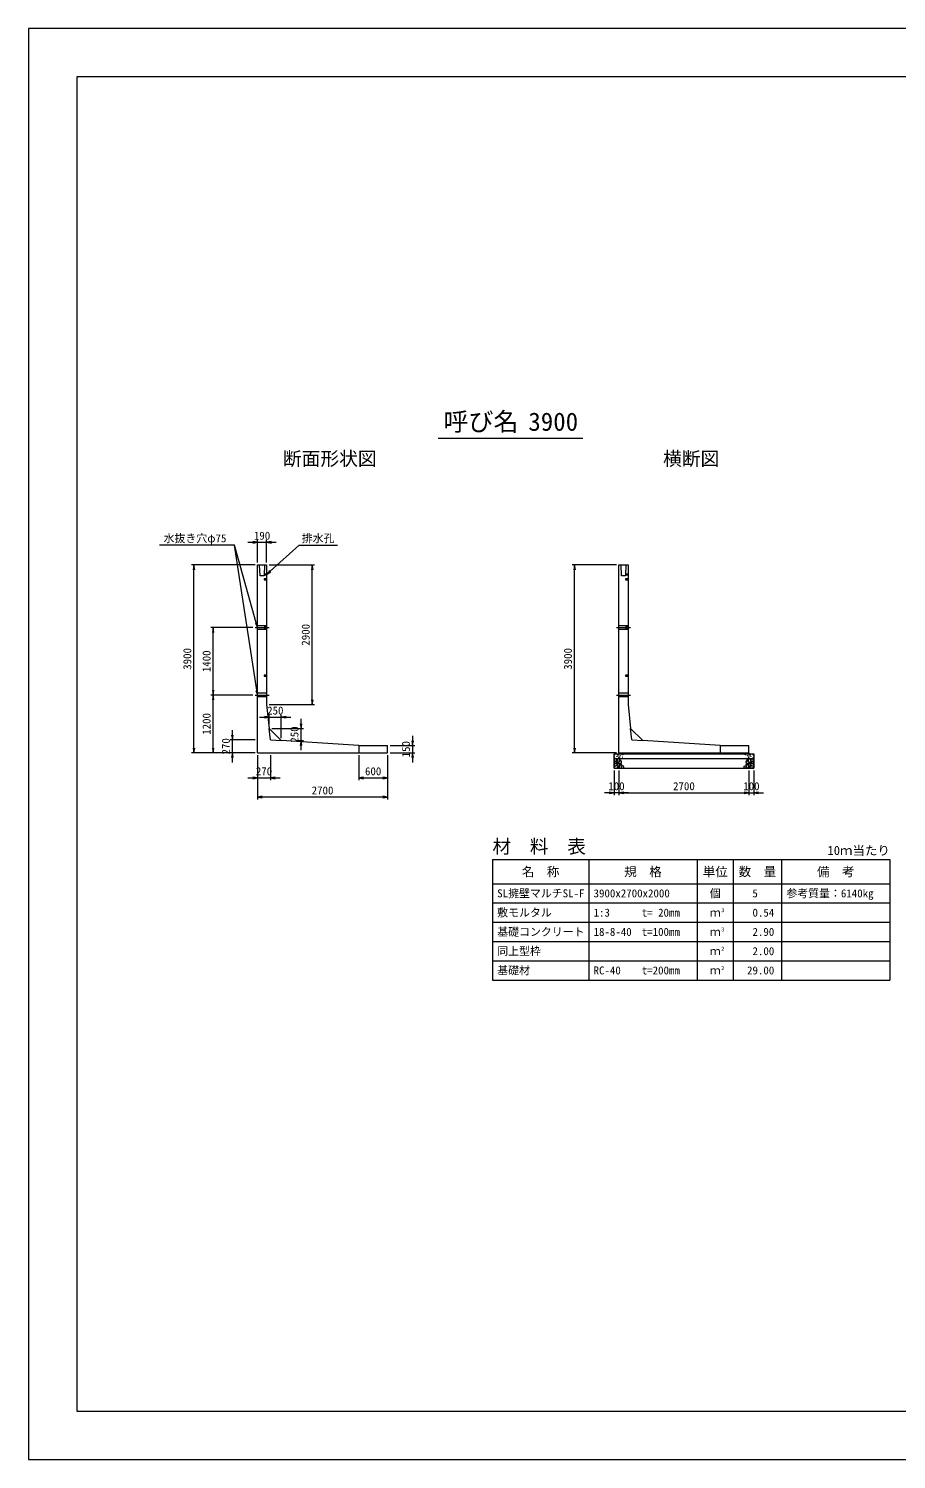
# Model space of a CAD drawing. Units: millimetres at full size, sheet at 1:50. Extents: x 70280 to 112330, y -109759 to -80059.
# Drawn here: x 70280 to 88289, y -109759 to -80059 of the extents above; entities that cross this region are included whole.
import ezdxf
from ezdxf.enums import TextEntityAlignment as Align

# ---------------------------------------------------------------- set-up
doc = ezdxf.new("R2010")
doc.units = ezdxf.units.MM
doc.header["$LTSCALE"] = 50
doc.linetypes.add('CHAIN', pattern=[18.5, 12, -1.5, 3.5, -1.5])
doc.linetypes.add('DASHED_SPACED', pattern=[12, 6, -6])
for name, color, linetype, lineweight in [('D-BMK', 2, 'CHAIN', 13), ('D-DCR-HCHn', 4, 'Continuous', 9), ('D-MTR-FRAM', 7, 'Continuous', 13), ('D-MTR-LINE', 7, 'Continuous', 13), ('D-STR-DIM', 7, 'Continuous', 9), ('D-STR-STRn', 1, 'Continuous', 13), ('D-STR-TXT', 7, 'Continuous', 9), ('D-TTL', 2, 'Continuous', 13), ('D-TTL-TXT', 7, 'Continuous', 13)]:
    doc.layers.add(name, color=color, linetype=linetype, lineweight=lineweight)
doc.layers.add('D-MTR', color=7, linetype='Continuous')
doc.layers.add('D-MTR-TXT', color=7, linetype='Continuous')
doc.styles.add('ＭＳ ゴシック', font='')
doc.styles.get('ＭＳ ゴシック').set_extended_font_data('MS Gothic')

# ---------------------------------------------------------------- blocks, each defined once
blk = doc.blocks.new('open_arrow')
at = {"color": 0, "linetype": 'Continuous', "lineweight": -2}
blk.add_lwpolyline([(7.5, 1.25), (0, 0), (7.5, -1.25)], dxfattribs=at)

msp = doc.modelspace()

# ---------------------------------------------------------------- linework, layer by layer
at = {"layer": 'D-BMK'}
for p, q in [((74980.11, -92492.06), (75270.11, -92492.06)), ((82480.11, -92492.06), (82770.11, -92492.06)), ((74980.11, -93892.06), (75270.11, -93892.06)), ((82480.11, -93892.06), (82770.11, -93892.06))]:
    msp.add_line(p, q, dxfattribs=at)
at = {"layer": 'D-DCR-HCHn'}
for points in [[(82437.39, -95278.25), (82430.46, -95299.06), (82439.7, -95312.92), (82462.82, -95315.24), (82478.6, -95308.46), (82472.06, -95292.12), (82476.69, -95282.88), (82467.44, -95273.63), (82453.57, -95269.01)], [(82481.27, -95355.05), (82498.39, -95329.37), (82496.25, -95322.95), (82472.7, -95316.53), (82451.3, -95318.67), (82436.32, -95331.51), (82434.18, -95346.49), (82436.32, -95361.47), (82453.44, -95365.75)], [(82481.31, -95220.47), (82460.51, -95215.84), (82442.01, -95225.09), (82439.7, -95245.89), (82444.33, -95262.07), (82467.44, -95269.01), (82483.62, -95269.01), (82490.55, -95257.45), (82490.55, -95232.02)], [(82499.8, -95218.16), (82492.87, -95238.96), (82495.18, -95262.07), (82479, -95287.5), (82499.8, -95299.06), (82522.91, -95287.5), (82536.78, -95269.01), (82541.41, -95238.96), (82536.78, -95222.78), (82522.91, -95215.84)], [(82504.42, -95299.06), (82492.87, -95308.3), (82497.49, -95315.24), (82513.67, -95315.24), (82520.6, -95312.92), (82525.23, -95303.68), (82518.29, -95296.74)], [(82541.19, -95355.05), (82551.89, -95329.37), (82543.33, -95318.67), (82517.65, -95318.67), (82506.95, -95322.95), (82496.25, -95337.93), (82496.25, -95350.77), (82506.95, -95367.89), (82519.79, -95370.03)], [(82539.09, -95273.63), (82527.54, -95301.37), (82536.78, -95312.92), (82564.52, -95312.92), (82576.08, -95308.3), (82587.64, -95292.12), (82587.64, -95278.25), (82576.08, -95259.76), (82562.21, -95257.45)], [(82577.58, -95406.42), (82584, -95387.16), (82581.86, -95365.75), (82596.84, -95342.21), (82577.58, -95331.51), (82556.17, -95342.21), (82543.33, -95359.33), (82539.05, -95387.16), (82543.33, -95402.14), (82556.17, -95408.56)], [(82543.72, -95222.78), (82543.72, -95250.52), (82555.27, -95257.45), (82566.83, -95250.52), (82569.14, -95234.34), (82566.83, -95220.47), (82550.65, -95215.84)], [(82573.3, -95331.51), (82584, -95322.95), (82579.72, -95316.53), (82564.73, -95316.53), (82558.31, -95318.67), (82554.03, -95327.23), (82560.45, -95333.65)], [(85182.64, -95406.42), (85176.22, -95387.16), (85178.36, -95365.75), (85163.38, -95342.21), (85182.64, -95331.51), (85204.05, -95342.21), (85216.89, -95359.33), (85221.17, -95387.16), (85216.89, -95402.14), (85204.05, -95408.56)], [(85221.13, -95273.63), (85232.68, -95301.37), (85223.44, -95312.92), (85195.7, -95312.92), (85184.14, -95308.3), (85172.58, -95292.12), (85172.58, -95278.25), (85184.14, -95259.76), (85198.01, -95257.45)], [(85186.92, -95331.51), (85176.22, -95322.95), (85180.5, -95316.53), (85195.49, -95316.53), (85201.91, -95318.67), (85206.19, -95327.23), (85199.77, -95333.65)], [(85216.5, -95222.78), (85216.5, -95250.52), (85204.95, -95257.45), (85193.39, -95250.52), (85191.08, -95234.34), (85193.39, -95220.47), (85209.57, -95215.84)], [(85219.03, -95355.05), (85208.33, -95329.37), (85216.89, -95318.67), (85242.57, -95318.67), (85253.27, -95322.95), (85263.97, -95337.93), (85263.97, -95350.77), (85253.27, -95367.89), (85240.43, -95370.03)], [(85260.42, -95218.16), (85267.35, -95238.96), (85265.04, -95262.07), (85281.22, -95287.5), (85260.42, -95299.06), (85237.31, -95287.5), (85223.44, -95269.01), (85218.81, -95238.96), (85223.44, -95222.78), (85237.31, -95215.84)], [(85255.8, -95299.06), (85267.35, -95308.3), (85262.73, -95315.24), (85246.55, -95315.24), (85239.62, -95312.92), (85234.99, -95303.68), (85241.93, -95296.74)], [(85278.96, -95355.05), (85261.83, -95329.37), (85263.97, -95322.95), (85287.52, -95316.53), (85308.92, -95318.67), (85323.9, -95331.51), (85326.04, -95346.49), (85323.9, -95361.47), (85306.78, -95365.75)], [(85278.91, -95220.47), (85299.71, -95215.84), (85318.21, -95225.09), (85320.52, -95245.89), (85315.9, -95262.07), (85292.78, -95269.01), (85276.6, -95269.01), (85269.67, -95257.45), (85269.67, -95232.02)], [(85322.83, -95278.25), (85329.76, -95299.06), (85320.52, -95312.92), (85297.4, -95315.24), (85281.62, -95308.46), (85288.16, -95292.12), (85283.53, -95282.88), (85292.78, -95273.63), (85306.65, -95269.01)], [(82489.83, -95408.56), (82504.81, -95402.14), (82509.09, -95380.73), (82500.53, -95365.75), (82485.55, -95361.47), (82466.28, -95363.61), (82444.88, -95372.17), (82434.18, -95385.02), (82434.18, -95400), (82440.6, -95408.56), (82466.28, -95406.42)], [(82536.91, -95402.14), (82536.91, -95376.45), (82526.21, -95370.03), (82515.51, -95376.45), (82513.37, -95391.44), (82515.51, -95404.28), (82530.49, -95408.56)], [(82594.7, -95404.28), (82613.96, -95408.56), (82631.08, -95400), (82633.22, -95380.73), (82628.94, -95365.75), (82607.54, -95359.33), (82592.56, -95359.33), (82586.14, -95370.03), (82586.14, -95393.58)], [(85165.52, -95404.28), (85146.26, -95408.56), (85129.14, -95400), (85127, -95380.73), (85131.28, -95365.75), (85152.68, -95359.33), (85167.66, -95359.33), (85174.08, -95370.03), (85174.08, -95393.58)], [(85223.31, -95402.14), (85223.31, -95376.45), (85234.01, -95370.03), (85244.71, -95376.45), (85246.85, -95391.44), (85244.71, -95404.28), (85229.73, -95408.56)], [(85270.39, -95408.56), (85255.41, -95402.14), (85251.13, -95380.73), (85259.69, -95365.75), (85274.67, -95361.47), (85293.94, -95363.61), (85315.34, -95372.17), (85326.04, -95385.02), (85326.04, -95400), (85319.62, -95408.56), (85293.94, -95406.42)]]:
    msp.add_lwpolyline(points, close=True, dxfattribs=at)
for centre, radius in [((82440.84, -95134.63), 3), ((82441.98, -95188.14), 3), ((82492.4, -95166.3), 3), ((82513.45, -95134.63), 7.5), ((82536.77, -95182.09), 7.5), ((82557.82, -95150.42), 3), ((82608.24, -95128.58), 3), ((82609.38, -95182.09), 3), ((85150.84, -95182.09), 3), ((85151.98, -95128.58), 3), ((85202.4, -95150.42), 3), ((85223.45, -95182.09), 7.5), ((85246.77, -95134.63), 7.5), ((85267.82, -95166.3), 3), ((85318.24, -95188.14), 3), ((85319.38, -95134.63), 3)]:
    msp.add_circle(centre, radius, dxfattribs=at)
at = {"layer": 'D-MTR-FRAM'}
for p, q in [((79905.11, -97308.73), (88155.11, -97308.73)), ((79905.11, -97308.73), (79905.11, -99808.73)), ((88155.11, -97308.73), (88155.11, -99808.73)), ((79905.11, -99808.73), (88155.11, -99808.73))]:
    msp.add_line(p, q, dxfattribs=at)
at = {"layer": 'D-MTR-LINE'}
for p, q in [((81905.11, -97308.73), (81905.11, -99808.73)), ((84155.11, -97308.73), (84155.11, -99808.73)), ((84905.11, -97308.73), (84905.11, -99808.73)), ((85905.11, -97308.73), (85905.11, -99808.73)), ((79905.11, -97808.73), (88155.11, -97808.73)), ((79905.11, -98208.73), (88155.11, -98208.73)), ((79905.11, -98608.73), (88155.11, -98608.73)), ((79905.11, -99008.73), (88155.11, -99008.73)), ((79905.11, -99408.73), (88155.11, -99408.73))]:
    msp.add_line(p, q, dxfattribs=at)
at = {"layer": 'D-STR-DIM'}
for p, q in [((74830.11, -90722.06), (75420.11, -90722.06)), ((75030.11, -91142.06), (75030.11, -90672.06)), ((75220.11, -91142.06), (75220.11, -90672.06)), ((74980.11, -91192.06), (73660.11, -91192.06)), ((73710.11, -95092.06), (73710.11, -91192.06)), ((75270.11, -91192.06), (76216.58, -91192.06)), ((76166.58, -94092.06), (76166.58, -91192.06)), ((82480.11, -91192.06), (81560.11, -91192.06)), ((81610.11, -95092.06), (81610.11, -91192.06)), ((74930.11, -92492.06), (74060.11, -92492.06)), ((74110.11, -93892.06), (74110.11, -92492.06)), ((74930.11, -93892.06), (74060.11, -93892.06)), ((74930.11, -93892.06), (74060.11, -93892.06)), ((74110.11, -95092.06), (74110.11, -93892.06)), ((75270.11, -94092.06), (76216.58, -94092.06)), ((75074.32, -94351.76), (75724.32, -94351.76)), ((75274.32, -94536.76), (75274.32, -94301.76)), ((75524.32, -94786.76), (75524.32, -94301.76)), ((75934.32, -95036.76), (75934.32, -94386.76)), ((74510.11, -95292.06), (74510.11, -94622.06)), ((75324.32, -94586.76), (75984.32, -94586.76)), ((78248.55, -94742.06), (78248.55, -95292.06)), ((74980.11, -94822.06), (74460.11, -94822.06)), ((75824.32, -94836.76), (75984.32, -94836.76)), ((77780.11, -94942.06), (78298.55, -94942.06)), ((74980.11, -95092.06), (73660.11, -95092.06)), ((74980.11, -95092.06), (74060.11, -95092.06)), ((74980.11, -95092.06), (74460.11, -95092.06)), ((75030.11, -95142.06), (75030.11, -96059.88)), ((75030.11, -95142.06), (75030.11, -95662.06)), ((75300.11, -95142.06), (75300.11, -95662.06)), ((77130.11, -95142.06), (77130.11, -95662.06)), ((77730.11, -95142.06), (77730.11, -96059.88)), ((77730.11, -95142.06), (77730.11, -95662.06)), ((77780.11, -95092.06), (78298.55, -95092.06)), ((82480.11, -95092.06), (81560.11, -95092.06)), ((74830.11, -95612.06), (75500.11, -95612.06)), ((77130.11, -95612.06), (77730.11, -95612.06)), ((82430.11, -95462.06), (82430.11, -95972.06)), ((82530.11, -95462.06), (82530.11, -95972.06)), ((82530.11, -95462.06), (82530.11, -95972.06)), ((85230.11, -95462.06), (85230.11, -95972.06)), ((85230.11, -95462.06), (85230.11, -95972.06)), ((85330.11, -95462.06), (85330.11, -95972.06)), ((82730.11, -95922.06), (82230.11, -95922.06)), ((82530.11, -95922.06), (85230.11, -95922.06)), ((85030.11, -95922.06), (85530.11, -95922.06)), ((77730.11, -96009.88), (75030.11, -96009.88))]:
    msp.add_line(p, q, dxfattribs=at)
for points in [[(75030.11, -93892.06), (75014.87, -93793.23), (74550.11, -90779.85)], [(75030.11, -92492.06), (75003.12, -92395.77), (74550.11, -90779.85)], [(75220.11, -91387.06), (75294.45, -91320.18), (75895.11, -90779.85)]]:
    msp.add_lwpolyline(points, dxfattribs=at)
at = {"layer": 'D-STR-STRn'}
for p, q in [((75030.11, -95092.06), (75030.11, -91192.06)), ((75030.11, -91192.06), (75220.11, -91192.06)), ((75220.11, -91192.06), (75220.11, -94092.06)), ((82530.11, -95092.06), (82530.11, -91192.06)), ((82530.11, -91192.06), (82720.11, -91192.06)), ((82720.11, -91192.06), (82720.11, -94092.06)), ((75220.11, -94092.06), (75274.32, -94586.76)), ((82720.11, -94092.06), (82774.32, -94586.76)), ((75524.32, -94836.76), (75274.32, -94586.76)), ((83024.32, -94836.76), (82774.32, -94586.76)), ((77130.11, -94942.06), (75524.32, -94836.76)), ((77130.11, -94942.06), (77730.11, -94942.06)), ((77130.11, -94942.06), (77130.11, -95092.06)), ((77730.11, -95092.06), (77730.11, -94942.06)), ((84630.11, -94942.06), (83024.32, -94836.76)), ((84630.11, -94942.06), (85230.11, -94942.06)), ((84630.11, -94942.06), (84630.11, -95092.06)), ((85230.11, -95092.06), (85230.11, -94942.06)), ((75030.11, -95092.06), (77730.11, -95092.06)), ((75030.11, -95092.06), (77130.11, -95092.06)), ((82430.11, -95412.06), (82430.11, -95112.06)), ((82430.11, -95112.06), (85330.11, -95112.06)), ((82430.11, -95212.06), (85330.11, -95212.06)), ((82530.11, -95092.06), (82530.11, -95112.06)), ((82530.11, -95092.06), (85230.11, -95092.06)), ((85230.11, -95092.06), (85230.11, -95112.06)), ((85330.11, -95112.06), (85330.11, -95412.06)), ((82430.11, -95412.06), (85330.11, -95412.06))]:
    msp.add_line(p, q, dxfattribs=at)
at = {"layer": 'D-STR-STRn', "linetype": 'DASHED_SPACED'}
for p, q in [((75085.11, -91417.06), (75075.11, -91192.06)), ((75165.11, -91417.06), (75085.11, -91417.06)), ((75175.11, -91192.06), (75165.11, -91417.06)), ((75166, -91397.06), (75220.11, -91397.06)), ((75166.89, -91377.06), (75220.11, -91377.06)), ((82585.11, -91417.06), (82575.11, -91192.06)), ((82665.11, -91417.06), (82585.11, -91417.06)), ((82675.11, -91192.06), (82665.11, -91417.06)), ((82666, -91397.06), (82720.11, -91397.06)), ((82666.89, -91377.06), (82720.11, -91377.06)), ((75220.11, -92454.56), (75030.11, -92454.56)), ((75220.11, -92529.56), (75030.11, -92529.56)), ((82720.11, -92454.56), (82530.11, -92454.56)), ((82720.11, -92529.56), (82530.11, -92529.56)), ((75220.11, -93854.56), (75030.11, -93854.56)), ((75220.11, -93929.56), (75030.11, -93929.56)), ((82720.11, -93854.56), (82530.11, -93854.56)), ((82720.11, -93929.56), (82530.11, -93929.56))]:
    msp.add_line(p, q, dxfattribs=at)
at = {"layer": 'D-STR-STRn', "color": 2, "linetype": 'DASHED_SPACED'}
for p, q in [((75300.11, -94822.06), (75274.32, -94586.76)), ((82800.11, -94822.06), (82774.32, -94586.76)), ((75300.11, -94822.06), (75524.32, -94836.76)), ((82800.11, -94822.06), (83024.32, -94836.76))]:
    msp.add_line(p, q, dxfattribs=at)
at = {"layer": 'D-STR-STRn', "linetype": 'DASHED_SPACED'}
for points in [[(75220.11, -91482.56), (75170.11, -91482.56), (75170.11, -91501.56), (75220.11, -91501.56)], [(82720.11, -91482.56), (82670.11, -91482.56), (82670.11, -91501.56), (82720.11, -91501.56)], [(75220.11, -92482.56), (75170.11, -92482.56), (75170.11, -92501.56), (75220.11, -92501.56)], [(82720.11, -92482.56), (82670.11, -92482.56), (82670.11, -92501.56), (82720.11, -92501.56)], [(75220.11, -93482.56), (75170.11, -93482.56), (75170.11, -93501.56), (75220.11, -93501.56)], [(82720.11, -93482.56), (82670.11, -93482.56), (82670.11, -93501.56), (82720.11, -93501.56)]]:
    msp.add_lwpolyline(points, dxfattribs=at)
at = {"layer": 'D-STR-TXT'}
for p, q in [((74550.11, -90779.85), (72997.93, -90779.85)), ((75895.11, -90779.85), (76687.28, -90779.85))]:
    msp.add_line(p, q, dxfattribs=at)
at = {"layer": 'D-TTL'}
for points in [[(70280.11, -109758.73), (112330.11, -109758.73), (112330.11, -80058.73), (70280.11, -80058.73)], [(71280.11, -108758.73), (111330.11, -108758.73), (111330.11, -81058.73), (71280.11, -81058.73)]]:
    msp.add_lwpolyline(points, close=True, dxfattribs=at)
at = {"layer": 'D-TTL-TXT'}
msp.add_line((78780.11, -88558.73), (81780.11, -88558.73), dxfattribs=at)

# ---------------------------------------------------------------- block references
at = {"layer": 'D-STR-DIM', "xscale": 13.3, "yscale": 13.3}
for p, rotation in [((75030.11, -90722.06), 180), ((73710.11, -91192.06), 270), ((75220.11, -91387.06), 42), ((76166.58, -91192.06), 270), ((81610.11, -91192.06), 270), ((74110.11, -92492.06), 270), ((75030.11, -92492.06), 105.7), ((74110.11, -93892.06), 90), ((75030.11, -93892.06), 98.8), ((74110.11, -93892.06), 270), ((76166.58, -94092.06), 90), ((75274.32, -94351.76), 180), ((74510.11, -94822.06), 90), ((75934.32, -94586.76), 90), ((73710.11, -95092.06), 90), ((74110.11, -95092.06), 90), ((75934.32, -94836.76), 270), ((78248.55, -94942.06), 90), ((81610.11, -95092.06), 90), ((74510.11, -95092.06), 270), ((78248.55, -95092.06), 270), ((75030.11, -95612.06), 180), ((77730.11, -95612.06), 180), ((82430.11, -95922.06), 180), ((85230.11, -95922.06), 180), ((85230.11, -95922.06), 180), ((77730.11, -96009.88), 180)]:
    msp.add_blockref('open_arrow', p, dxfattribs=dict(at, rotation=rotation))
for p in [(75220.11, -90722.06), (75524.32, -94351.76), (75300.11, -95612.06), (77130.11, -95612.06), (82530.11, -95922.06), (82530.11, -95922.06), (85330.11, -95922.06), (75030.11, -96009.88)]:
    msp.add_blockref('open_arrow', p, dxfattribs=at)

# ---------------------------------------------------------------- texts
at = {"layer": 'D-MTR', "style": 'ＭＳ ゴシック'}
msp.add_text('材\u3000料\u3000表', height=284.8, dxfattribs=at).set_placement((79905.11, -97263.35), align=Align.BOTTOM_LEFT)
msp.add_text('10ｍ当たり', height=189.9, dxfattribs=at).set_placement((88155.11, -97270.14), align=Align.BOTTOM_RIGHT)
at = {"layer": 'D-MTR-TXT', "style": 'ＭＳ ゴシック'}
for s, height, p in [('名\u3000称', 189.9, (80905.11, -97558.73)), ('規\u3000格', 189.9, (83030.11, -97558.73)), ('単位', 189.9, (84530.11, -97558.73)), ('数\u3000量', 189.9, (85405.11, -97558.73)), ('備\u3000考', 189.9, (87030.11, -97558.73)), ('個', 166.1, (84530.11, -98008.73)), ('ｍ', 166.1, (84530.11, -98408.73)), ('ｍ', 166.1, (84530.11, -98808.73)), ('ｍ', 166.1, (84530.11, -99208.73)), ('ｍ', 166.1, (84530.11, -99608.73))]:
    msp.add_text(s, height=height, dxfattribs=at).set_placement(p, align=Align.MIDDLE_CENTER)
for s, p in [('SL擁壁マルチSL-F', (80005.11, -98008.73)), ('3900x2700x2000', (82005.11, -98008.73)), ('参考質量：6140kg', (86005.11, -98008.73)), ('敷モルタル', (80005.11, -98408.73)), ('1:3', (82005.11, -98408.73)), ('t= 20mm', (83005.11, -98408.73)), ('基礎コンクリート', (80005.11, -98808.73)), ('18-8-40', (82005.11, -98808.73)), ('t=100mm', (83005.11, -98808.73)), ('同上型枠', (80005.11, -99208.73)), ('基礎材', (80005.11, -99608.73)), ('RC-40', (82005.11, -99608.73)), ('t=200mm', (83005.11, -99608.73))]:
    msp.add_text(s, height=166.1, dxfattribs=at).set_placement(p, align=Align.MIDDLE_LEFT)
for s, p in [('5', (85413.99, -98008.73)), ('0.54', (85755.11, -98408.73)), ('2.90', (85755.11, -98808.73)), ('2.00', (85755.11, -99208.73)), ('29.00', (85755.11, -99608.73))]:
    msp.add_text(s, height=166.1, dxfattribs=at).set_placement(p, align=Align.MIDDLE_RIGHT)
for s, p in [('3', (84655.11, -98424.66)), ('3', (84655.11, -98824.66)), ('2', (84655.11, -99224.66)), ('2', (84655.11, -99624.66))]:
    msp.add_text(s, height=83.07, dxfattribs=at).set_placement(p, align=Align.BOTTOM_LEFT)
at = {"layer": 'D-STR-DIM', "style": 'ＭＳ ゴシック'}
for s, p in [('190', (75125.11, -90584.56)), ('250', (75399.32, -94214.26)), ('270', (75165.11, -95474.56)), ('600', (77430.11, -95474.56)), ('2700', (76380.11, -95872.38)), ('100', (82480.11, -95784.56)), ('2700', (83880.11, -95784.56)), ('100', (85280.11, -95784.56))]:
    msp.add_text(s, height=166.1, dxfattribs=at).set_placement(p, align=Align.MIDDLE_CENTER)
for s, p in [('2900', (76029.08, -92642.06)), ('3900', (73572.61, -93142.06)), ('3900', (81472.61, -93142.06)), ('1400', (73972.61, -93192.06)), ('1200', (73972.61, -94492.06)), ('250', (75796.82, -94711.76)), ('270', (74372.61, -94957.06)), ('150', (78111.05, -95017.06))]:
    msp.add_text(s, height=166.1, rotation=90, dxfattribs=at).set_placement(p, align=Align.MIDDLE_CENTER)
at = {"layer": 'D-STR-TXT', "style": 'ＭＳ ゴシック'}
for s, p in [('水抜き穴φ75', (73081.09, -90771.71)), ('排水孔', (75947.9, -90771.71))]:
    msp.add_text(s, height=166.1, dxfattribs=at).set_placement(p, align=Align.BOTTOM_LEFT)
at = {"layer": 'D-TTL-TXT', "style": 'ＭＳ ゴシック'}
for s, height, p in [('呼び名', 379.8, (79667.61, -88521.23)), ('3900', 379.8, (81167.61, -88521.23)), ('断面形状図', 284.8, (76530.11, -89213.35)), ('横断図', 284.8, (84030.11, -89213.35))]:
    msp.add_text(s, height=height, dxfattribs=at).set_placement(p, align=Align.BOTTOM_CENTER)

doc.saveas('drawing.dxf')
